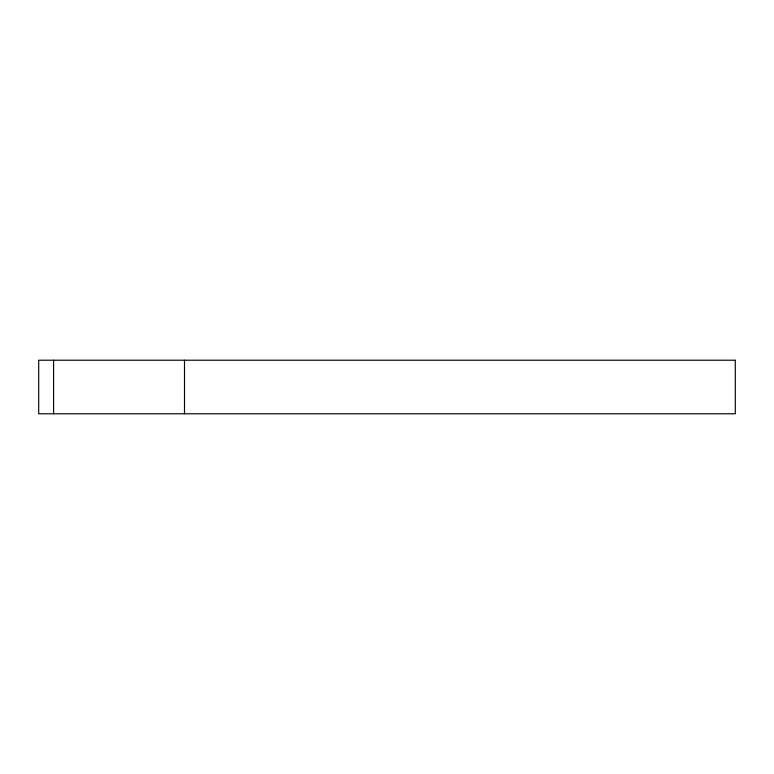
<?xml version="1.0" encoding="UTF-8"?>
<svg xmlns="http://www.w3.org/2000/svg" width="774" height="774" viewBox="0 0 774 774"><rect width="100%" height="100%" fill="white"/><g stroke="black" fill="none" stroke-linecap="round" stroke-linejoin="round"><path stroke-width="1.16" d="M184.502 360.22L184.502 413.78M53.58 360.22L53.58 413.78M735.3 360.22L38.7 360.22L38.7 413.78L735.3 413.78L735.3 360.22"/></g></svg>
